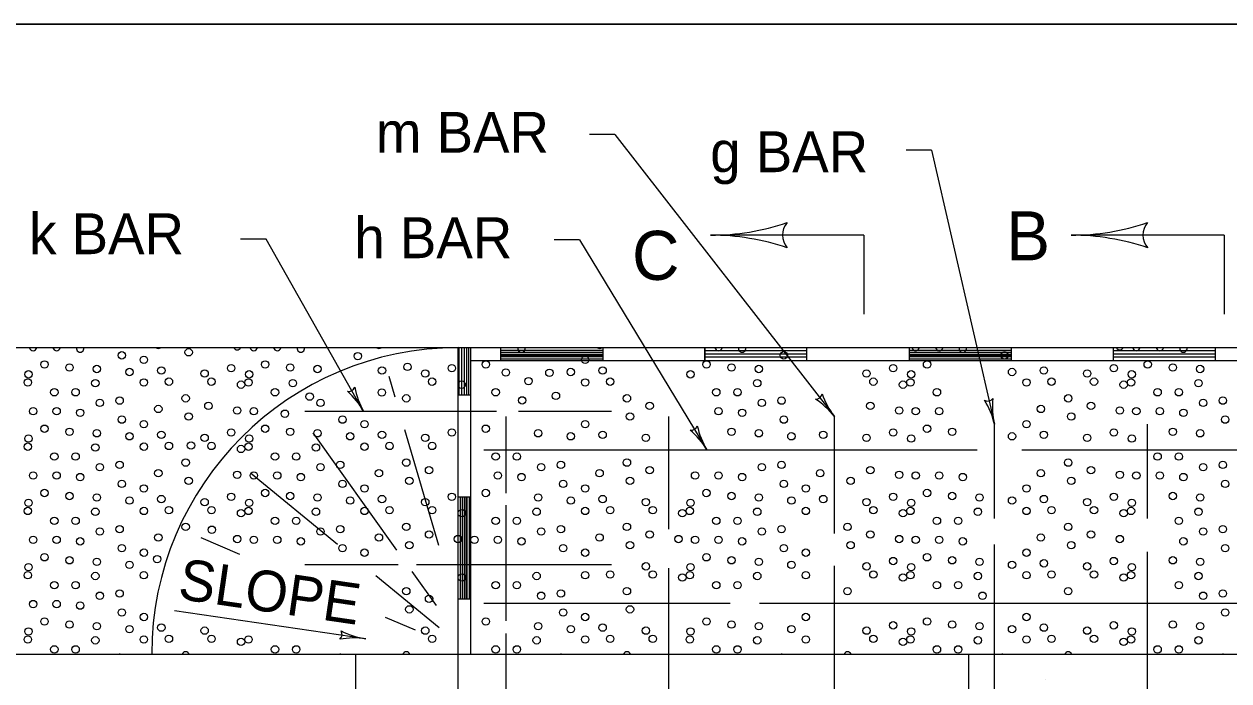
# Model space of a CAD drawing. Extents: x 1007 to 1035.5, y 1000.5 to 1021.5.
# Drawn here: x 1010.58 to 1016.48, y 1018.28 to 1021.5 of the extents above; entities that cross this region are included whole.
import ezdxf

# ---------------------------------------------------------------- set-up
doc = ezdxf.new("R2010")
doc.units = 0
for name, color, linetype in [('1', 7, 'Continuous'), ('10', 7, 'Continuous'), ('11', 7, 'Continuous'), ('5', 7, 'Continuous')]:
    doc.layers.add(name, color=color, linetype=linetype)

msp = doc.modelspace()

# ---------------------------------------------------------------- linework, layer by layer
at = {"layer": '1'}
for p, q in [((1013.4753, 1020.9589), (1013.3503, 1020.9589)), ((1013.4753, 1020.9589), (1014.5499, 1019.5784)), ((1015.0256, 1020.8821), (1014.9006, 1020.8821)), ((1015.0256, 1020.8821), (1015.3329, 1019.5409)), ((1011.7682, 1020.4472), (1011.6432, 1020.4472)), ((1012.2454, 1019.6035), (1011.7682, 1020.4472)), ((1014.6936, 1020.4666), (1013.9436, 1020.4666)), ((1014.6936, 1020.4666), (1014.6936, 1020.08)), ((1016.4579, 1020.4666), (1015.7079, 1020.4666)), ((1016.4579, 1020.4666), (1016.4579, 1020.08)), ((1013.3023, 1020.4433), (1013.1773, 1020.4433)), ((1013.3023, 1020.4433), (1013.9258, 1019.416)), ((1010.318, 1019.916), (1012.7079, 1019.916)), ((1012.7079, 1018.416), (1012.7079, 1019.916)), ((1012.7079, 1019.916), (1020.2079, 1019.916)), ((1012.7132, 1019.6859), (1012.7132, 1019.916)), ((1012.7265, 1019.6859), (1012.7265, 1019.916)), ((1012.7392, 1019.6859), (1012.7392, 1019.916)), ((1012.7498, 1019.6859), (1012.7498, 1019.916)), ((1012.7598, 1019.6859), (1012.7598, 1019.916)), ((1012.7704, 1018.416), (1012.7704, 1019.916)), ((1012.9153, 1019.916), (1012.9153, 1019.8535)), ((1013.4153, 1019.916), (1013.4153, 1019.8535)), ((1013.9153, 1019.8535), (1013.9153, 1019.916)), ((1013.9153, 1019.916), (1013.9153, 1019.8535)), ((1014.4153, 1019.8535), (1014.4153, 1019.916)), ((1014.9153, 1019.916), (1014.9153, 1019.8535)), ((1015.4153, 1019.916), (1015.4153, 1019.8535)), ((1015.9153, 1019.8535), (1015.9153, 1019.916)), ((1016.4153, 1019.8535), (1016.4153, 1019.916)), ((1012.9153, 1019.9042), (1013.4153, 1019.9042)), ((1012.9153, 1019.8942), (1013.4153, 1019.8942)), ((1012.9153, 1019.8848), (1013.4153, 1019.8848)), ((1012.9153, 1019.8775), (1013.4153, 1019.8775)), ((1012.9153, 1019.8725), (1013.4153, 1019.8725)), ((1012.9153, 1019.8609), (1013.4153, 1019.8609)), ((1014.4153, 1019.9001), (1013.9153, 1019.9001)), ((1014.4153, 1019.8848), (1013.9153, 1019.8848)), ((1014.4153, 1019.8701), (1013.9153, 1019.8701)), ((1014.9153, 1019.9042), (1015.4153, 1019.9042)), ((1014.9153, 1019.8942), (1015.4153, 1019.8942)), ((1014.9153, 1019.8848), (1015.4153, 1019.8848)), ((1014.9153, 1019.8775), (1015.4153, 1019.8775)), ((1014.9153, 1019.8725), (1015.4153, 1019.8725)), ((1014.9153, 1019.8609), (1015.4153, 1019.8609)), ((1016.4153, 1019.9001), (1015.9153, 1019.9001)), ((1016.4153, 1019.8848), (1015.9153, 1019.8848)), ((1016.4153, 1019.8701), (1015.9153, 1019.8701)), ((1012.7704, 1019.8535), (1020.2079, 1019.8535)), ((1012.4, 1019.6743), (1012.3704, 1019.7748)), ((1012.7079, 1019.6859), (1012.7704, 1019.6859)), ((1012.8951, 1019.6035), (1011.9579, 1019.6035)), ((1012.943, 1019.2041), (1012.943, 1019.5784)), ((1013.4579, 1019.6035), (1013.0032, 1019.6035)), ((1013.7389, 1019.0272), (1013.7389, 1019.5784)), ((1014.5499, 1019.006), (1014.5499, 1019.5784)), ((1012.6138, 1018.9479), (1012.4473, 1019.5135)), ((1015.3329, 1019.0801), (1015.3329, 1019.5409)), ((1016.0829, 1019.08), (1016.0829, 1019.5409)), ((1012.4079, 1018.9247), (1011.9987, 1019.4988)), ((1012.8329, 1019.416), (1015.2482, 1019.416)), ((1015.4676, 1019.416), (1018.0866, 1019.416)), ((1012.1172, 1018.9528), (1011.6919, 1019.3022)), ((1012.7079, 1019.1859), (1012.7704, 1019.1859)), ((1012.7198, 1018.6859), (1012.7198, 1019.1859)), ((1012.7298, 1018.6859), (1012.7298, 1019.1859)), ((1012.7392, 1018.6859), (1012.7392, 1019.1859)), ((1012.7464, 1018.6859), (1012.7464, 1019.1859)), ((1012.7514, 1018.6859), (1012.7514, 1019.1859)), ((1012.763, 1018.6859), (1012.763, 1019.1859)), ((1012.943, 1018.5794), (1012.943, 1019.1448)), ((1011.6392, 1018.9029), (1011.4498, 1018.9844)), ((1015.3329, 1018.1409), (1015.3329, 1018.9531)), ((1016.0829, 1018.1409), (1016.0829, 1018.9159)), ((1012.4139, 1018.8535), (1011.9579, 1018.8535)), ((1013.4579, 1018.8535), (1012.5045, 1018.8535)), ((1012.6143, 1018.5443), (1012.3052, 1018.7983)), ((1012.6014, 1018.6532), (1012.4821, 1018.8206)), ((1013.7389, 1018.0784), (1013.7389, 1018.8366)), ((1014.5499, 1018.0784), (1014.5499, 1018.8472)), ((1012.7079, 1018.6859), (1012.7704, 1018.6859)), ((1012.2557, 1018.4908), (1011.3189, 1018.627)), ((1012.8329, 1018.666), (1014.0401, 1018.666)), ((1014.1826, 1018.666), (1017.0758, 1018.666)), ((1012.499, 1018.5328), (1012.3528, 1018.5958)), ((1012.943, 1018.0784), (1012.943, 1018.5166)), ((1010.318, 1018.416), (1023.5538, 1018.416)), ((1012.2078, 1016.2129), (1012.2078, 1018.416)), ((1012.7079, 1016.541), (1012.7079, 1018.416)), ((1015.2079, 1015.041), (1015.2079, 1018.416)), ((1015.5828, 1018.2909), (1015.5828, 1018.2909))]:
    msp.add_line(p, q, dxfattribs=at)
msp.add_arc((1012.7079, 1018.416), 1.5, 90, 180, dxfattribs=at)
at = {"layer": '10'}
msp.add_line((1007, 1021.5), (1035.5, 1021.5), dxfattribs=at)
at = {"layer": '11'}
msp.add_lwpolyline([(1007, 1000.5), (1035.5, 1000.5), (1035.5, 1021.5), (1007, 1021.5)], close=True, dxfattribs=at)
for centre, radius, start, end in [((1013.9436, 1021.6385), 1.1719, 270.00611, 288.65284), ((1014.3892, 1020.4667), 0.0938, 139.10871, 221.2254), ((1015.7079, 1021.6385), 1.1719, 270.00611, 288.65284), ((1016.1535, 1020.4667), 0.0938, 139.10871, 221.2254), ((1013.9436, 1019.2947), 1.1719, 90, 90.01222), ((1013.9436, 1019.2947), 1.1719, 71.33122, 90), ((1015.7079, 1019.2947), 1.1719, 90, 90.01222), ((1015.7079, 1019.2947), 1.1719, 71.33122, 90), ((1012.1723, 1019.7329), 0.0313, 258.27107, 340.38777), ((1011.9052, 1019.411), 0.3909, 29.49647, 48.16526), ((1012.5857, 1019.796), 0.3909, 190.84363, 209.49036), ((1014.4586, 1019.6957), 0.0313, 266.67596, 348.79265), ((1014.8584, 1019.8186), 0.3909, 199.24852, 217.89525), ((1014.2414, 1019.3383), 0.3909, 37.90136, 56.57014), ((1015.2998, 1019.6858), 0.0313, 241.67954, 323.79623), ((1014.9518, 1019.4536), 0.3909, 12.90494, 31.57372), ((1015.714, 1019.6282), 0.3909, 174.2521, 192.89883), ((1011.9052, 1019.411), 0.3909, 29.48425, 29.49647), ((1014.2414, 1019.3383), 0.3909, 37.88913, 37.90136), ((1013.8487, 1019.5431), 0.0313, 260.02583, 342.14252), ((1013.5915, 1019.2132), 0.391, 31.25123, 49.92001), ((1014.26, 1019.6188), 0.391, 192.59839, 211.24512), ((1014.9518, 1019.4536), 0.3909, 12.89272, 12.90494), ((1013.5915, 1019.2132), 0.391, 31.23901, 31.25123), ((1012.1086, 1018.5123), 0.0313, 310.50515, 32.62185), ((1012.3119, 1018.8777), 0.3909, 243.07771, 261.72444), ((1012.1994, 1018.104), 0.3909, 81.73055, 100.39934), ((1012.1994, 1018.104), 0.3909, 81.71833, 81.73055)]:
    msp.add_arc(centre, radius, start, end, dxfattribs=at)
at = {"layer": '5'}
for centre in [(1011.062, 1019.8784), (1011.1698, 1019.8563), (1011.389, 1019.8934), (1012.2165, 1019.8748), (1013.3298, 1019.8563), (1014.302, 1019.8784), (1015.382, 1019.8784), (1010.6051, 1019.7856), (1010.6831, 1019.8339), (1010.8058, 1019.8191), (1010.9395, 1019.8116), (1011.0991, 1019.7968), (1011.2551, 1019.8043), (1011.467, 1019.7894), (1011.597, 1019.8154), (1011.6851, 1019.7856), (1011.7631, 1019.8339), (1011.8858, 1019.8191), (1012.0195, 1019.8116), (1012.3351, 1019.8043), (1012.46, 1019.8218), (1012.547, 1019.7894), (1012.677, 1019.8154), (1012.8431, 1019.8339), (1012.9412, 1019.7945), (1013.1546, 1019.7932), (1013.2591, 1019.7968), (1013.4151, 1019.8043), (1013.8451, 1019.7856), (1013.9231, 1019.8339), (1014.0458, 1019.8191), (1014.1795, 1019.8116), (1014.707, 1019.7894), (1014.837, 1019.8154), (1014.9251, 1019.7856), (1015.0031, 1019.8339), (1015.4191, 1019.7968), (1015.5751, 1019.8043), (1015.787, 1019.7894), (1015.917, 1019.8154), (1016.0051, 1019.7856), (1016.0831, 1019.8339), (1016.2058, 1019.8191), (1016.3395, 1019.8116), (1010.6015, 1019.7459), (1010.932, 1019.7421), (1011.1698, 1019.7459), (1011.2923, 1019.7496), (1011.5003, 1019.7496), (1011.6453, 1019.7348), (1011.6815, 1019.7459), (1011.8985, 1019.7421), (1012.5803, 1019.7496), (1012.7253, 1019.7348), (1013.0526, 1019.7524), (1013.3298, 1019.7459), (1013.4523, 1019.7496), (1014.172, 1019.7421), (1014.7403, 1019.7496), (1014.8853, 1019.7348), (1014.9215, 1019.7459), (1015.4898, 1019.7459), (1015.6123, 1019.7496), (1015.8203, 1019.7496), (1015.9653, 1019.7348), (1016.0015, 1019.7459), (1016.332, 1019.7421), (1010.7315, 1019.6976), (1010.8355, 1019.6976), (1011.3741, 1019.6679), (1011.8115, 1019.6976), (1011.9812, 1019.6764), (1012.3342, 1019.6968), (1012.4541, 1019.6679), (1012.8915, 1019.6976), (1013.1866, 1019.6798), (1013.5341, 1019.6679), (1013.9715, 1019.6976), (1014.0755, 1019.6976), (1015.0515, 1019.6976), (1015.6941, 1019.6679), (1016.1315, 1019.6976), (1016.2355, 1019.6976), (1010.6275, 1019.6048), (1010.7426, 1019.6048), (1010.9543, 1019.6456), (1011.051, 1019.6568), (1011.2403, 1019.6159), (1011.4855, 1019.6308), (1011.6266, 1019.6084), (1011.7075, 1019.6048), (1012.0343, 1019.6456), (1013.0212, 1019.658), (1013.6455, 1019.6308), (1013.9826, 1019.6048), (1014.1943, 1019.6456), (1014.291, 1019.6568), (1014.7255, 1019.6308), (1014.8666, 1019.6084), (1014.9475, 1019.6048), (1015.0626, 1019.6048), (1015.5603, 1019.6159), (1015.8055, 1019.6308), (1015.9466, 1019.6084), (1016.0275, 1019.6048), (1016.1426, 1019.6048), (1016.3543, 1019.6456), (1016.451, 1019.6568), (1010.8578, 1019.5973), (1011.062, 1019.5638), (1011.389, 1019.5788), (1011.8599, 1019.5926), (1012.142, 1019.5638), (1013.549, 1019.5788), (1014.0978, 1019.5973), (1014.302, 1019.5638), (1015.709, 1019.5788), (1016.2578, 1019.5973), (1016.462, 1019.5638), (1010.6831, 1019.5193), (1010.8058, 1019.5044), (1010.9395, 1019.4969), (1011.1698, 1019.5416), (1011.2551, 1019.4896), (1011.597, 1019.5008), (1011.7631, 1019.5193), (1011.8858, 1019.5044), (1012.0195, 1019.4969), (1012.2498, 1019.5416), (1012.3351, 1019.4896), (1012.677, 1019.5008), (1012.8431, 1019.5193), (1013.0995, 1019.4969), (1013.3298, 1019.5416), (1013.4151, 1019.4896), (1014.0458, 1019.5044), (1014.1795, 1019.4969), (1014.4951, 1019.4896), (1014.837, 1019.5008), (1015.0031, 1019.5193), (1015.1258, 1019.5044), (1015.4898, 1019.5416), (1015.5751, 1019.4896), (1015.917, 1019.5008), (1016.2058, 1019.5044), (1016.3395, 1019.4969), (1010.6015, 1019.4313), (1010.6051, 1019.4709), (1010.932, 1019.4274), (1011.0991, 1019.4821), (1011.1698, 1019.4313), (1011.2923, 1019.4349), (1011.4004, 1019.4371), (1011.467, 1019.4748), (1011.5003, 1019.4349), (1011.6815, 1019.4313), (1011.6851, 1019.4709), (1012.012, 1019.4274), (1012.1791, 1019.4821), (1012.2498, 1019.4313), (1012.3723, 1019.4349), (1012.547, 1019.4748), (1012.5803, 1019.4349), (1013.2591, 1019.4821), (1013.627, 1019.4748), (1014.3391, 1019.4821), (1014.707, 1019.4748), (1014.9251, 1019.4709), (1015.4191, 1019.4821), (1015.787, 1019.4748), (1016.0051, 1019.4709), (1010.7315, 1019.3829), (1010.8355, 1019.3829), (1011.6453, 1019.4201), (1011.8115, 1019.3829), (1011.9155, 1019.3829), (1012.8915, 1019.3829), (1012.9955, 1019.3829), (1016.1315, 1019.3829), (1016.2355, 1019.3829), (1010.9543, 1019.3309), (1011.051, 1019.3421), (1011.3741, 1019.3533), (1012.0343, 1019.3309), (1012.131, 1019.3421), (1012.4541, 1019.3533), (1012.5655, 1019.3161), (1013.1143, 1019.3309), (1013.211, 1019.3421), (1013.5341, 1019.3533), (1013.6455, 1019.3161), (1014.1943, 1019.3309), (1014.291, 1019.3421), (1014.7255, 1019.3161), (1015.6941, 1019.3533), (1015.8055, 1019.3161), (1016.3543, 1019.3309), (1016.451, 1019.3421), (1010.6275, 1019.2901), (1010.7426, 1019.2901), (1010.8578, 1019.2826), (1011.062, 1019.2491), (1011.2403, 1019.3013), (1011.389, 1019.2641), (1011.6266, 1019.2938), (1011.7075, 1019.2901), (1011.8226, 1019.2901), (1011.9378, 1019.2826), (1012.142, 1019.2491), (1012.3203, 1019.3013), (1012.469, 1019.2641), (1012.9026, 1019.2901), (1013.0178, 1019.2826), (1013.222, 1019.2491), (1013.4003, 1019.3013), (1013.549, 1019.2641), (1013.8675, 1019.2901), (1013.9826, 1019.2901), (1014.0978, 1019.2826), (1014.302, 1019.2491), (1014.4803, 1019.3013), (1014.629, 1019.2641), (1014.8666, 1019.2938), (1014.9475, 1019.2901), (1015.0626, 1019.2901), (1015.1778, 1019.2826), (1015.5603, 1019.3013), (1015.709, 1019.2641), (1015.9466, 1019.2938), (1016.0275, 1019.2901), (1016.1426, 1019.2901), (1016.2578, 1019.2826), (1016.462, 1019.2491), (1010.6831, 1019.2046), (1010.8058, 1019.1898), (1011.1698, 1019.2269), (1011.7631, 1019.2046), (1011.8858, 1019.1898), (1012.2498, 1019.2269), (1012.8431, 1019.2046), (1013.3298, 1019.2269), (1013.9231, 1019.2046), (1014.0458, 1019.1898), (1014.4098, 1019.2269), (1015.0031, 1019.2046), (1015.1258, 1019.1898), (1015.4898, 1019.2269), (1016.2058, 1019.1898), (1010.6051, 1019.1563), (1010.9395, 1019.1823), (1011.0991, 1019.1674), (1011.2551, 1019.1749), (1011.467, 1019.1601), (1011.597, 1019.1861), (1011.6851, 1019.1563), (1012.0195, 1019.1823), (1012.1791, 1019.1674), (1012.3351, 1019.1749), (1012.547, 1019.1601), (1012.677, 1019.1861), (1013.0995, 1019.1823), (1013.2591, 1019.1674), (1013.4151, 1019.1749), (1013.627, 1019.1601), (1013.8451, 1019.1563), (1014.1795, 1019.1823), (1014.3391, 1019.1674), (1014.4951, 1019.1749), (1014.707, 1019.1601), (1014.837, 1019.1861), (1014.9251, 1019.1563), (1015.2595, 1019.1823), (1015.4191, 1019.1674), (1015.5751, 1019.1749), (1015.787, 1019.1601), (1015.917, 1019.1861), (1016.0051, 1019.1563), (1016.3395, 1019.1823), (1010.6015, 1019.1166), (1010.932, 1019.1128), (1011.1698, 1019.1166), (1011.2923, 1019.1203), (1011.5003, 1019.1203), (1011.6453, 1019.1054), (1011.6815, 1019.1166), (1012.012, 1019.1128), (1012.2498, 1019.1166), (1012.3723, 1019.1203), (1012.5803, 1019.1203), (1012.7253, 1019.1054), (1013.092, 1019.1128), (1013.3298, 1019.1166), (1013.4523, 1019.1203), (1013.6603, 1019.1203), (1013.8053, 1019.1054), (1013.8415, 1019.1166), (1014.172, 1019.1128), (1014.4098, 1019.1166), (1014.7403, 1019.1203), (1014.8853, 1019.1054), (1014.9215, 1019.1166), (1015.252, 1019.1128), (1015.4898, 1019.1166), (1015.6123, 1019.1203), (1015.8203, 1019.1203), (1015.9653, 1019.1054), (1016.0015, 1019.1166), (1016.332, 1019.1128), (1010.7315, 1019.0683), (1010.8355, 1019.0683), (1010.9543, 1019.0163), (1011.051, 1019.0274), (1011.3741, 1019.0386), (1011.5021, 1019.0247), (1011.8115, 1019.0683), (1011.9155, 1019.0683), (1012.0343, 1019.0163), (1012.131, 1019.0274), (1012.4541, 1019.0386), (1012.8915, 1019.0683), (1012.9955, 1019.0683), (1013.1143, 1019.0163), (1013.211, 1019.0274), (1013.5341, 1019.0386), (1013.9715, 1019.0683), (1014.0755, 1019.0683), (1014.1943, 1019.0163), (1014.291, 1019.0274), (1014.6141, 1019.0386), (1015.0515, 1019.0683), (1015.1555, 1019.0683), (1015.6941, 1019.0386), (1016.2355, 1019.0683), (1016.3543, 1019.0163), (1016.451, 1019.0274), (1010.6275, 1018.9754), (1010.7426, 1018.9754), (1010.8578, 1018.9679), (1011.2403, 1018.9866), (1011.6266, 1018.9791), (1011.7075, 1018.9754), (1011.8226, 1018.9754), (1011.9378, 1018.9679), (1012.3203, 1018.9866), (1012.5655, 1019.0014), (1012.7066, 1018.9791), (1012.7875, 1018.9754), (1012.9026, 1018.9754), (1013.0178, 1018.9679), (1013.4003, 1018.9866), (1013.6455, 1019.0014), (1013.7866, 1018.9791), (1013.8675, 1018.9754), (1013.9826, 1018.9754), (1014.0978, 1018.9679), (1014.7255, 1019.0014), (1014.8666, 1018.9791), (1014.9475, 1018.9754), (1015.0626, 1018.9754), (1015.1778, 1018.9679), (1015.5603, 1018.9866), (1015.8055, 1019.0014), (1015.9466, 1018.9791), (1016.2578, 1018.9679), (1011.062, 1018.9344), (1011.1698, 1018.9123), (1012.142, 1018.9344), (1012.2498, 1018.9123), (1012.469, 1018.9494), (1013.222, 1018.9344), (1013.3298, 1018.9123), (1013.549, 1018.9494), (1014.302, 1018.9344), (1014.4098, 1018.9123), (1014.629, 1018.9494), (1015.4898, 1018.9123), (1015.709, 1018.9494), (1016.462, 1018.9344), (1010.6051, 1018.8416), (1010.6831, 1018.8899), (1010.8058, 1018.8751), (1010.9395, 1018.8676), (1011.0991, 1018.8528), (1011.2344, 1018.881), (1013.627, 1018.8454), (1013.8451, 1018.8416), (1013.9231, 1018.8899), (1014.0458, 1018.8751), (1014.1795, 1018.8676), (1014.3391, 1018.8528), (1014.707, 1018.8454), (1014.837, 1018.8714), (1014.9251, 1018.8416), (1015.0031, 1018.8899), (1015.1258, 1018.8751), (1015.2595, 1018.8676), (1015.4191, 1018.8528), (1015.5751, 1018.8603), (1015.787, 1018.8454), (1015.917, 1018.8714), (1016.0051, 1018.8416), (1016.2058, 1018.8751), (1016.3395, 1018.8676), (1010.6015, 1018.8019), (1010.932, 1018.7981), (1011.1698, 1018.8019), (1012.7253, 1018.7908), (1013.092, 1018.7981), (1013.3298, 1018.8019), (1013.4523, 1018.8056), (1013.6603, 1018.8056), (1013.8053, 1018.7908), (1013.8415, 1018.8019), (1014.172, 1018.7981), (1014.4098, 1018.8019), (1014.7403, 1018.8056), (1014.8853, 1018.7908), (1014.9215, 1018.8019), (1015.252, 1018.7981), (1015.4898, 1018.8019), (1015.6123, 1018.8056), (1015.8203, 1018.8056), (1015.9653, 1018.7908), (1016.0015, 1018.8019), (1016.332, 1018.7981), (1010.7315, 1018.7536), (1010.8355, 1018.7536), (1012.4541, 1018.7239), (1012.8915, 1018.7536), (1012.9955, 1018.7536), (1013.5341, 1018.7239), (1013.9715, 1018.7536), (1014.0755, 1018.7536), (1014.6141, 1018.7239), (1015.0515, 1018.7536), (1015.1555, 1018.7536), (1015.6941, 1018.7239), (1016.2355, 1018.7536), (1010.6275, 1018.6608), (1010.7426, 1018.6608), (1010.9543, 1018.7016), (1011.051, 1018.7128), (1012.5655, 1018.6868), (1013.1143, 1018.7016), (1013.211, 1018.7128), (1015.2743, 1018.7016), (1016.3543, 1018.7016), (1016.451, 1018.7128), (1010.8578, 1018.6533), (1011.062, 1018.6198), (1012.469, 1018.6348), (1013.222, 1018.6198), (1013.549, 1018.6348), (1016.462, 1018.6198), (1010.6831, 1018.5753), (1010.8058, 1018.5604), (1010.9395, 1018.5529), (1011.1698, 1018.5976), (1011.2551, 1018.5456), (1012.8431, 1018.5753), (1013.0995, 1018.5529), (1013.3298, 1018.5976), (1013.4151, 1018.5456), (1013.9231, 1018.5753), (1014.0458, 1018.5604), (1014.1795, 1018.5529), (1014.4098, 1018.5976), (1014.837, 1018.5568), (1015.0031, 1018.5753), (1015.1258, 1018.5604), (1015.2595, 1018.5529), (1015.4898, 1018.5976), (1015.5751, 1018.5456), (1015.917, 1018.5568), (1016.2058, 1018.5604), (1016.3395, 1018.5529), (1010.6015, 1018.4873), (1010.6051, 1018.5269), (1010.932, 1018.4834), (1011.0991, 1018.5381), (1011.1698, 1018.4873), (1011.2923, 1018.4909), (1011.467, 1018.5308), (1011.5003, 1018.4909), (1011.6815, 1018.4873), (1012.547, 1018.5308), (1012.5803, 1018.4909), (1013.092, 1018.4834), (1013.2591, 1018.5381), (1013.3298, 1018.4873), (1013.4523, 1018.4909), (1013.627, 1018.5308), (1013.6603, 1018.4909), (1013.8415, 1018.4873), (1013.8451, 1018.5269), (1014.172, 1018.4834), (1014.3391, 1018.5381), (1014.4098, 1018.4873), (1014.707, 1018.5308), (1014.7403, 1018.4909), (1014.9215, 1018.4873), (1014.9251, 1018.5269), (1015.252, 1018.4834), (1015.4191, 1018.5381), (1015.4898, 1018.4873), (1015.6123, 1018.4909), (1015.787, 1018.5308), (1015.8203, 1018.4909), (1016.0015, 1018.4873), (1016.0051, 1018.5269), (1016.332, 1018.4834), (1010.7315, 1018.4389), (1010.8355, 1018.4389), (1011.6453, 1018.4761), (1011.8115, 1018.4389), (1011.9155, 1018.4389), (1012.8915, 1018.4389), (1012.9955, 1018.4389), (1013.9715, 1018.4389), (1014.0755, 1018.4389), (1014.8853, 1018.4761), (1015.0515, 1018.4389), (1015.1555, 1018.4389), (1015.9653, 1018.4761), (1016.1315, 1018.4389), (1016.2355, 1018.4389)]:
    msp.add_circle(centre, 0.0181, dxfattribs=at)
for centre, start, end in [((1010.6275, 1019.9194), 190.93051, 349.06949), ((1010.7426, 1019.9194), 190.93051, 349.06949), ((1010.8578, 1019.9119), 166.96605, 13.03395), ((1011.2403, 1019.9306), 233.87432, 306.12568), ((1011.6266, 1019.9231), 203.11507, 336.88493), ((1011.7075, 1019.9194), 190.93051, 349.06949), ((1011.8226, 1019.9194), 190.93051, 349.06949), ((1011.9378, 1019.9119), 166.96605, 13.03395), ((1012.3203, 1019.9306), 233.87432, 306.12568), ((1013.0178, 1019.9119), 166.96605, 13.03395), ((1013.4003, 1019.9306), 233.87432, 306.12568), ((1013.9826, 1019.9194), 190.93051, 349.06949), ((1014.0978, 1019.9119), 166.96605, 13.03395), ((1014.9475, 1019.9194), 190.93051, 349.06949), ((1015.0626, 1019.9194), 190.93051, 349.06949), ((1015.1778, 1019.9119), 166.96605, 13.03395), ((1015.9466, 1019.9231), 203.11507, 336.88493), ((1016.0275, 1019.9194), 190.93051, 349.06949), ((1016.1426, 1019.9194), 190.93051, 349.06949), ((1016.2578, 1019.9119), 166.96605, 13.03395), ((1011.051, 1018.3981), 82.41207, 97.58793), ((1011.3741, 1018.4093), 21.90916, 158.09084), ((1012.131, 1018.3981), 82.41207, 97.58793), ((1012.4541, 1018.4093), 21.90916, 158.09084), ((1013.211, 1018.3981), 82.41207, 97.58793), ((1013.5341, 1018.4093), 21.90916, 158.09084), ((1014.291, 1018.3981), 82.41207, 97.58793), ((1014.6141, 1018.4093), 21.90916, 158.09084), ((1015.371, 1018.3981), 82.41207, 97.58793), ((1015.6941, 1018.4093), 21.90916, 158.09084), ((1016.451, 1018.3981), 82.41207, 97.58793)]:
    msp.add_arc(centre, 0.0181, start, end, dxfattribs=at)

# ---------------------------------------------------------------- texts
at = {"layer": '1'}
for s, height, p in [('m BAR', 0.2, (1012.3055, 1020.87)), ('g BAR', 0.2, (1013.9418, 1020.7751)), ('k BAR', 0.2, (1010.6081, 1020.3737)), ('h BAR', 0.2, (1012.1998, 1020.3541)), ('B', 0.24, (1015.391, 1020.3435)), ('C', 0.24, (1013.5593, 1020.2479))]:
    msp.add_text(s, height=height, dxfattribs=at).set_placement(p)
msp.add_text('SLOPE', height=0.2, rotation=351.73045, dxfattribs=at).set_placement((1011.3308, 1018.6873))

doc.saveas('drawing.dxf')
